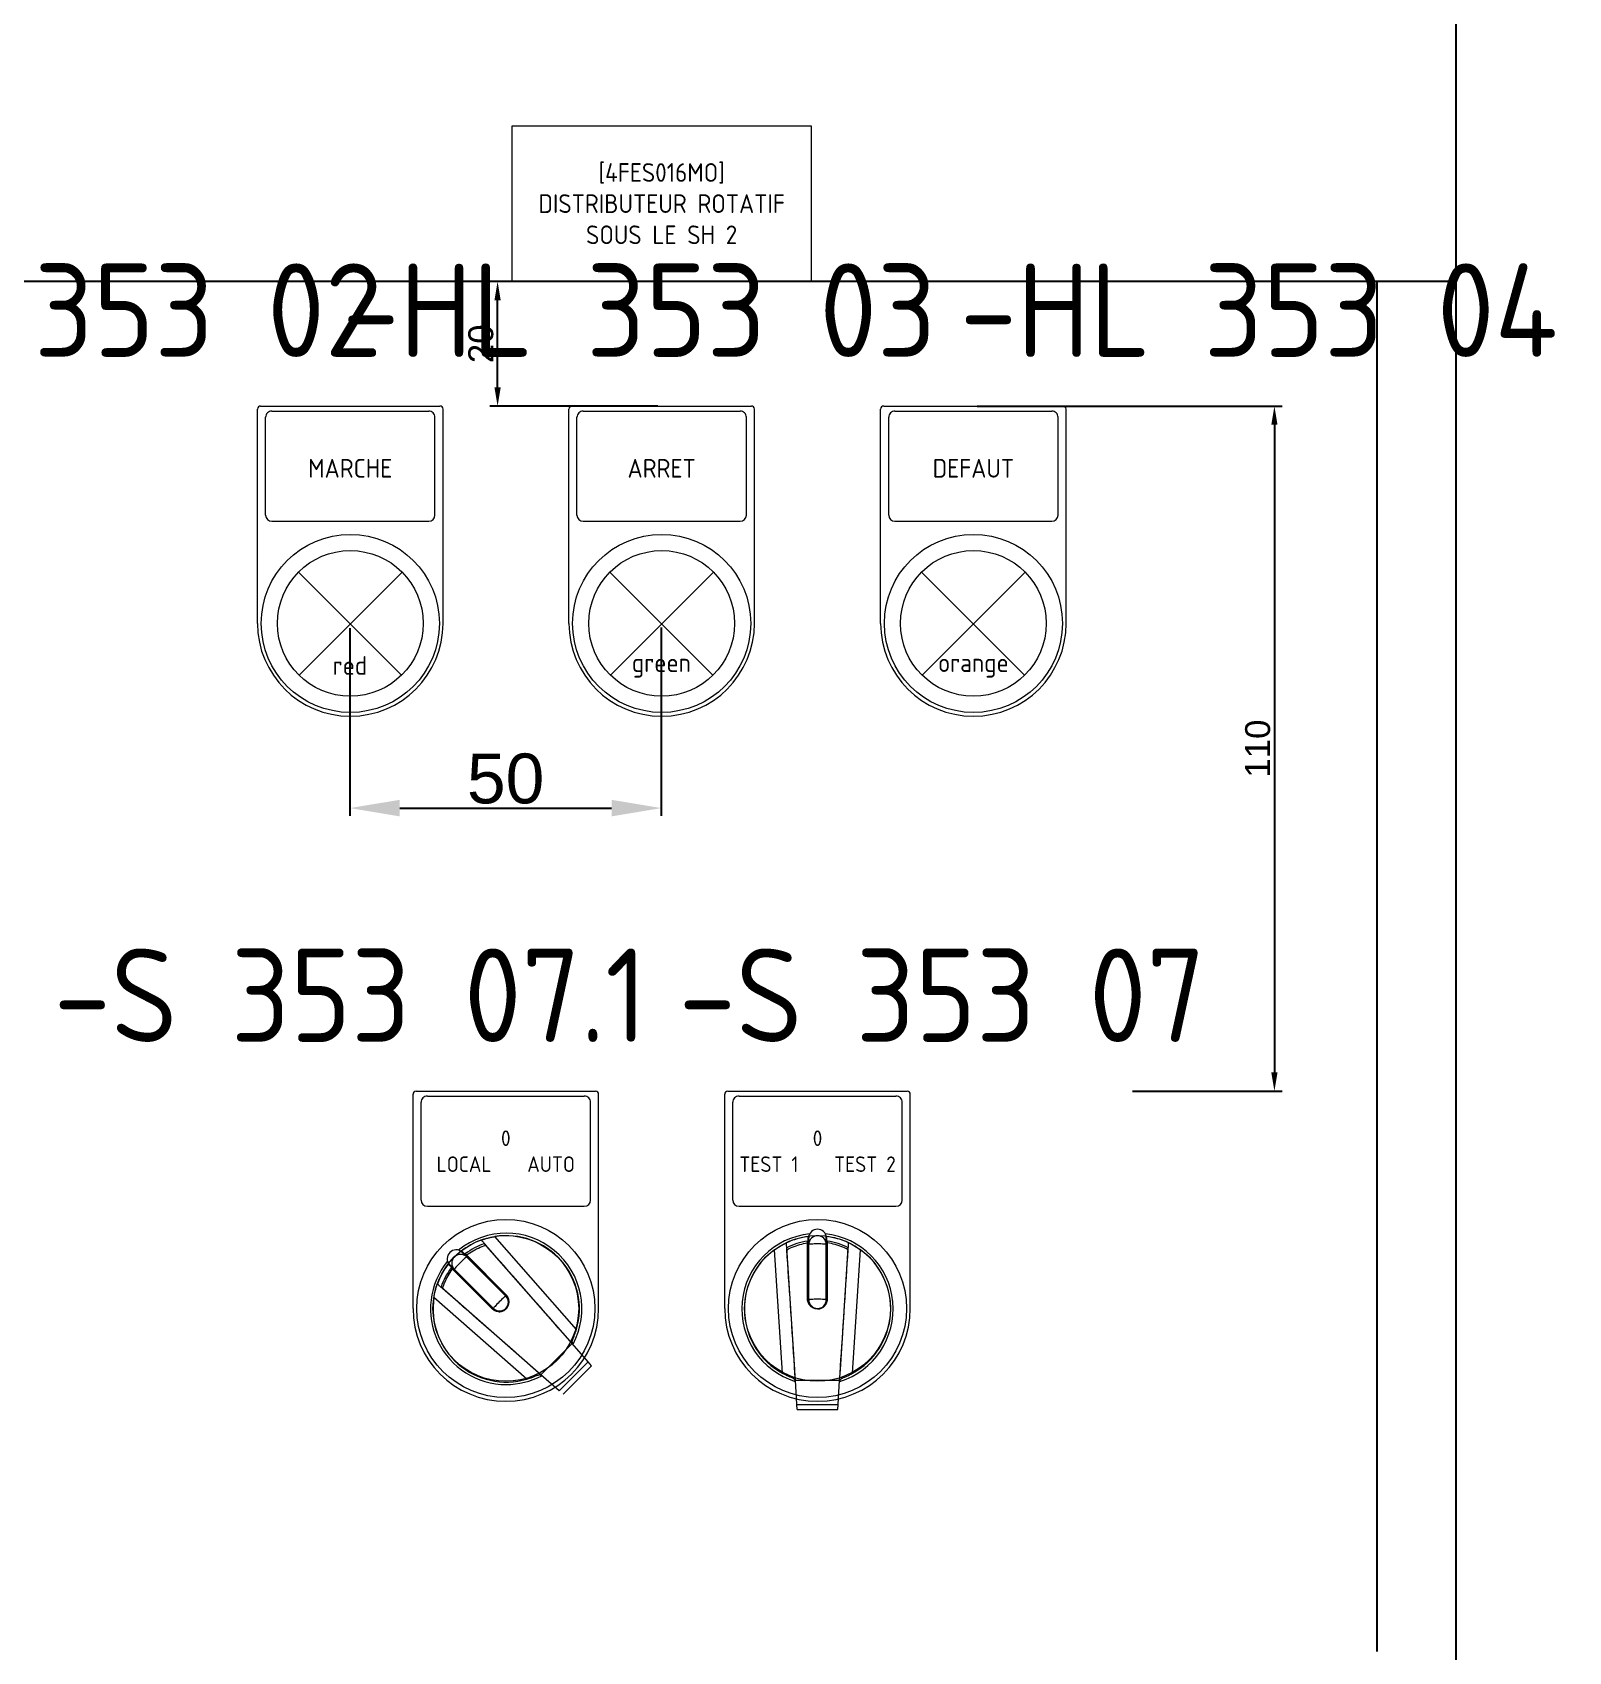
# Model space of a CAD drawing. Header units: millimetres. Extents: x 0 to 69574, y -5 to 41746.
# Drawn here: x 39704.6 to 39951.3, y 19699.4 to 19959.4 of the extents above; entities that cross this region are included whole.
import ezdxf
from ezdxf.enums import TextEntityAlignment as Align

# ---------------------------------------------------------------- set-up
doc = ezdxf.new("R2010")
doc.units = ezdxf.units.MM
doc.set_wipeout_variables(frame=1)
doc.layers.add('! NO PLOT !', color=7, linetype='Continuous', true_color=0xff75dd, plot=False)
doc.layers.add('000-PI-Oprema', color=30, linetype='Continuous', lineweight=5)
doc.layers.add('000-PI-ORMAR', color=2, linetype='Continuous')
doc.layers.add('000-PI_TEXT', color=7, linetype='Continuous')
doc.styles.add('PI0', font='isocpeur.ttf', dxfattribs={"width": 0.9})
doc.styles.get("Standard").update_dxf_attribs({"font": 'arial.ttf'})
doc.dimstyles.new('ISO-25', dxfattribs={"dimtxt": 4, "dimasz": 3, "dimexe": 1.25, "dimexo": 0.625, "dimtad": 1, "dimtxsty": 'Standard', "dimcen": 3, "dimadec": 0, "dimazin": 0, "dimtfac": 1, "dimtmove": 0, "dimatfit": 3, "dimfxl": 1, "dimarcsym": 0})
doc.dimstyles.new('ISO-25-lb', dxfattribs={"dimtxt": 8, "dimasz": 8, "dimexe": 1.25, "dimexo": 0.625, "dimtad": 1, "dimtxsty": 'Standard', "dimcen": 5, "dimadec": 0, "dimazin": 0, "dimtfac": 1, "dimtmove": 0, "dimatfit": 3, "dimfxl": 1, "dimarcsym": 0})

# ---------------------------------------------------------------- blocks, each defined once
blk = doc.blocks.new('podloska')
at = {"layer": '000-PI-Oprema'}
for p, q in [((43278.7, 39063.45), (43278.7, 39097.85)), ((43279.2, 39098.35), (43308, 39098.35)), ((43280, 39080.85), (43280, 39096.55)), ((43281, 39097.55), (43306.2, 39097.55)), ((43307.2, 39080.85), (43307.2, 39096.55)), ((43308.5, 39063.45), (43308.5, 39097.85)), ((43281, 39079.85), (43306.2, 39079.85))]:
    blk.add_line(p, q, dxfattribs=at)
blk.add_circle((43293.6, 39063.45), 14.3, dxfattribs=at)
at = {"layer": '000-PI-Oprema', "ltscale": 0.25}
blk.add_circle((43293.6, 39063.45), 11.7, dxfattribs=at)
at = {"layer": '000-PI-Oprema'}
for centre, radius, start, end in [((43279.2, 39097.85), 0.5, 90, 179.9998), ((43281, 39096.55), 1, 90, 180.0001), ((43306.2, 39096.55), 1, 359.9999, 90), ((43308, 39097.85), 0.5, 0.0002, 90), ((43281, 39080.85), 1, 180, 270), ((43306.2, 39080.85), 1, 270, 0), ((43293.6, 39063.45), 14.9, 180, 0)]:
    blk.add_arc(centre, radius, start, end, dxfattribs=at)
blk = doc.blocks.new('*D732')
at = {"layer": '! NO PLOT !', "color": 0, "linetype": 'Continuous', "lineweight": -2, "ltscale": 0.25, "transparency": 16777216}
for p, q in [((39755.63, 19863.73), (39755.63, 19833.6)), ((39805.63, 19863.83), (39805.63, 19833.6)), ((39763.63, 19834.85), (39797.63, 19834.85))]:
    blk.add_line(p, q, dxfattribs=at)
at = {"layer": '! NO PLOT !', "color": 0, "ltscale": 0.25, "transparency": 16777216}
for points in [[(39763.63, 19836.18), (39763.63, 19833.51), (39755.63, 19834.85)], [(39797.63, 19836.18), (39797.63, 19833.51), (39805.63, 19834.85)]]:
    blk.add_solid(points, dxfattribs=at)
at = {"layer": 'Defpoints', "color": 0, "ltscale": 0.25, "transparency": 16777216}
for p in [(39755.63, 19864.35), (39805.63, 19864.45), (39805.63, 19834.85)]:
    blk.add_point(p, dxfattribs=at)
at = {"layer": '! NO PLOT !', "color": 0, "ltscale": 0.25, "transparency": 16777216, "insert": (39780.63, 19839.55), "char_height": 8, "attachment_point": 5}
blk.add_mtext('50', dxfattribs=at)
blk = doc.blocks.new('*D731')
at = {"layer": '! NO PLOT !', "color": 0, "lineweight": -2, "ltscale": 0.25, "transparency": 16777216}
for p, q in [((39856.36, 19899.4), (39905.32, 19899.4)), ((39904.07, 19896.4), (39904.07, 19792.4)), ((39881.28, 19789.4), (39905.32, 19789.4))]:
    blk.add_line(p, q, dxfattribs=at)
at = {"layer": '! NO PLOT !', "color": 0, "ltscale": 0.25, "transparency": 16777216}
for points in [[(39903.57, 19896.4), (39904.57, 19896.4), (39904.07, 19899.4)], [(39903.57, 19792.4), (39904.57, 19792.4), (39904.07, 19789.4)]]:
    blk.add_solid(points, dxfattribs=at)
at = {"layer": 'Defpoints', "color": 0, "ltscale": 0.25, "transparency": 16777216}
for p in [(39855.73, 19899.4), (39880.66, 19789.4), (39904.07, 19789.4)]:
    blk.add_point(p, dxfattribs=at)
at = {"layer": '! NO PLOT !', "color": 0, "ltscale": 0.25, "transparency": 16777216, "insert": (39901.4, 19844.4), "char_height": 4, "attachment_point": 5, "rotation": 90}
blk.add_mtext('110', dxfattribs=at)
blk = doc.blocks.new('*D741')
at = {"layer": '! NO PLOT !', "color": 0, "lineweight": -2, "ltscale": 0.25, "transparency": 16777216}
for p, q in [((39805.06, 19919.4), (39778.09, 19919.4)), ((39779.34, 19902.4), (39779.34, 19916.4)), ((39805.06, 19899.4), (39778.09, 19899.4))]:
    blk.add_line(p, q, dxfattribs=at)
at = {"layer": '! NO PLOT !', "color": 0, "ltscale": 0.25, "transparency": 16777216}
for points in [[(39778.84, 19916.4), (39779.84, 19916.4), (39779.34, 19919.4)], [(39778.84, 19902.4), (39779.84, 19902.4), (39779.34, 19899.4)]]:
    blk.add_solid(points, dxfattribs=at)
at = {"layer": 'Defpoints', "color": 0, "ltscale": 0.25, "transparency": 16777216}
for p in [(39779.34, 19919.4), (39805.68, 19919.4), (39805.68, 19899.4)]:
    blk.add_point(p, dxfattribs=at)
at = {"layer": '! NO PLOT !', "color": 0, "ltscale": 0.25, "transparency": 16777216, "insert": (39776.67, 19909.4), "char_height": 4, "attachment_point": 5, "rotation": 90}
blk.add_mtext('20', dxfattribs=at)

msp = doc.modelspace()

# ---------------------------------------------------------------- wipeouts: each hides what was drawn before it
msp.add_wipeout([(39609.684, 20761.404), (40000.172, 20761.404), (39999.684, 18778.904), (39609.672, 18776.904)]).dxf.layer = '000-PI-ORMAR'

# ---------------------------------------------------------------- next in the draw order: linework, layer by layer
at = {"layer": '! NO PLOT !'}
msp.add_line((39933.184, 20684.154), (39933.184, 18854.154), dxfattribs=at)
at = {"layer": '! NO PLOT !', "ltscale": 0.25}
for p, q in [((39933.184, 19919.404), (39678.184, 19919.404)), ((39920.511, 19919.404), (39920.511, 19699.404))]:
    msp.add_line(p, q, dxfattribs=at)
at = {"layer": '000-PI-Oprema'}
for p, q in [((39747.361, 19872.727), (39763.907, 19856.181)), ((39764.007, 19872.727), (39747.461, 19856.181)), ((39797.361, 19872.727), (39813.907, 19856.181)), ((39814.007, 19872.727), (39797.461, 19856.181)), ((39847.411, 19872.727), (39863.957, 19856.181)), ((39864.057, 19872.727), (39847.511, 19856.181)), ((39815.809, 19754.504), (39815.809, 19788.904)), ((39816.309, 19789.404), (39845.109, 19789.404)), ((39818.109, 19788.604), (39843.309, 19788.604)), ((39845.609, 19754.504), (39845.609, 19788.904)), ((39817.109, 19771.904), (39817.109, 19787.604)), ((39844.309, 19771.904), (39844.309, 19787.604)), ((39818.109, 19770.904), (39843.309, 19770.904)), ((39776.735, 19765.491), (39776.738, 19765.492)), ((39776.739, 19765.487), (39776.735, 19765.491)), ((39776.738, 19765.492), (39776.746, 19765.495)), ((39776.751, 19765.473), (39776.739, 19765.487)), ((39776.746, 19765.495), (39776.76, 19765.5)), ((39776.771, 19765.45), (39776.751, 19765.473)), ((39776.76, 19765.5), (39776.781, 19765.507)), ((39776.8, 19765.416), (39776.771, 19765.45)), ((39776.781, 19765.507), (39776.807, 19765.517)), ((39776.838, 19765.373), (39776.8, 19765.416)), ((39776.807, 19765.517), (39776.839, 19765.528)), ((39776.885, 19765.319), (39776.838, 19765.373)), ((39776.839, 19765.528), (39776.877, 19765.541)), ((39776.877, 19765.541), (39776.92, 19765.556)), ((39776.942, 19765.255), (39776.885, 19765.319)), ((39776.92, 19765.556), (39776.969, 19765.573)), ((39777.008, 19765.18), (39776.942, 19765.255)), ((39776.969, 19765.573), (39777.023, 19765.591)), ((39777.023, 19765.591), (39777.081, 19765.61)), ((39777.081, 19765.61), (39777.144, 19765.63)), ((39777.144, 19765.63), (39777.211, 19765.651)), ((39777.211, 19765.651), (39777.28, 19765.673)), ((39777.28, 19765.673), (39777.353, 19765.695)), ((39777.353, 19765.695), (39777.43, 19765.718)), ((39777.43, 19765.718), (39777.511, 19765.741)), ((39777.511, 19765.741), (39777.596, 19765.765)), ((39777.596, 19765.765), (39777.685, 19765.789)), ((39777.685, 19765.789), (39777.778, 19765.814)), ((39777.778, 19765.814), (39777.873, 19765.838)), ((39777.873, 19765.838), (39777.971, 19765.862)), ((39777.971, 19765.862), (39778.072, 19765.886)), ((39778.072, 19765.886), (39778.174, 19765.909)), ((39778.174, 19765.909), (39778.278, 19765.932)), ((39778.278, 19765.932), (39778.383, 19765.953)), ((39778.383, 19765.953), (39778.488, 19765.974)), ((39778.488, 19765.974), (39778.594, 19765.994)), ((39778.594, 19765.994), (39778.699, 19766.013)), ((39778.699, 19766.013), (39778.804, 19766.031)), ((39778.804, 19766.031), (39778.907, 19766.048)), ((39791.999, 19751.129), (39778.907, 19766.048)), ((39829.109, 19756.024), (39829.109, 19765.316)), ((39829.209, 19755.467), (39829.209, 19766.058)), ((39829.309, 19755.249), (39829.309, 19765.867)), ((39832.109, 19755.249), (39832.109, 19765.867)), ((39832.209, 19755.467), (39832.209, 19766.058)), ((39832.309, 19756.024), (39832.309, 19765.316)), ((39773.549, 19763.736), (39773.545, 19763.74)), ((39773.561, 19763.724), (39773.549, 19763.736)), ((39773.582, 19763.704), (39773.561, 19763.724)), ((39773.611, 19763.674), (39773.582, 19763.704)), ((39780.657, 19756.487), (39773.609, 19763.535)), ((39773.649, 19763.636), (39773.611, 19763.674)), ((39773.894, 19763.391), (39773.649, 19763.636)), ((39773.979, 19763.306), (39773.894, 19763.391)), ((39774.073, 19763.212), (39773.979, 19763.306)), ((39781.034, 19756.252), (39774.073, 19763.212)), ((39774.193, 19763.234), (39774.14, 19763.287)), ((39774.22, 19763.206), (39774.193, 19763.234)), ((39774.249, 19763.178), (39774.22, 19763.206)), ((39774.337, 19763.09), (39774.249, 19763.178)), ((39774.337, 19763.09), (39774.596, 19763.274)), ((39780.711, 19756.716), (39774.337, 19763.09)), ((39774.596, 19763.274), (39774.861, 19763.451)), ((39774.861, 19763.451), (39775.132, 19763.619)), ((39775.132, 19763.619), (39775.407, 19763.78)), ((39775.407, 19763.78), (39775.688, 19763.932)), ((39775.688, 19763.932), (39775.973, 19764.076)), ((39775.973, 19764.076), (39776.262, 19764.211)), ((39776.262, 19764.211), (39776.556, 19764.337)), ((39776.556, 19764.337), (39776.854, 19764.455)), ((39776.854, 19764.455), (39777.155, 19764.563)), ((39777.083, 19765.094), (39777.008, 19765.18)), ((39777.168, 19764.997), (39777.083, 19765.094)), ((39777.155, 19764.563), (39777.46, 19764.663)), ((39777.262, 19764.89), (39777.168, 19764.997)), ((39777.276, 19764.872), (39777.248, 19764.904)), ((39791.001, 19749.234), (39777.262, 19764.89)), ((39777.305, 19764.839), (39777.276, 19764.872)), ((39777.335, 19764.806), (39777.305, 19764.839)), ((39777.365, 19764.771), (39777.335, 19764.806)), ((39777.396, 19764.736), (39777.365, 19764.771)), ((39777.428, 19764.7), (39777.396, 19764.736)), ((39777.46, 19764.663), (39777.428, 19764.7)), ((39778.19, 19763.831), (39777.46, 19764.663)), ((39778.92, 19762.999), (39778.19, 19763.831)), ((39779.65, 19762.167), (39778.92, 19762.999)), ((39823.785, 19763.897), (39823.87, 19763.959)), ((39825.077, 19744.091), (39823.785, 19763.897)), ((39823.87, 19763.959), (39823.957, 19764.02)), ((39823.957, 19764.02), (39824.044, 19764.081)), ((39824.044, 19764.081), (39824.133, 19764.142)), ((39824.133, 19764.142), (39824.223, 19764.201)), ((39824.223, 19764.201), (39824.312, 19764.26)), ((39824.312, 19764.26), (39824.402, 19764.318)), ((39824.402, 19764.318), (39824.491, 19764.374)), ((39824.491, 19764.374), (39824.578, 19764.428)), ((39824.578, 19764.428), (39824.665, 19764.48)), ((39824.665, 19764.48), (39824.749, 19764.53)), ((39824.749, 19764.53), (39824.832, 19764.578)), ((39824.832, 19764.578), (39824.912, 19764.624)), ((39824.912, 19764.624), (39824.989, 19764.668)), ((39824.989, 19764.668), (39825.063, 19764.709)), ((39825.063, 19764.709), (39825.134, 19764.747)), ((39825.134, 19764.747), (39825.201, 19764.783)), ((39825.201, 19764.783), (39825.265, 19764.817)), ((39825.265, 19764.817), (39825.327, 19764.849)), ((39825.327, 19764.849), (39825.386, 19764.879)), ((39825.386, 19764.879), (39825.441, 19764.907)), ((39825.441, 19764.907), (39825.492, 19764.932)), ((39825.492, 19764.932), (39825.538, 19764.955)), ((39825.538, 19764.955), (39825.579, 19764.975)), ((39825.579, 19764.975), (39825.615, 19764.992)), ((39825.615, 19764.992), (39825.646, 19765.007)), ((39825.646, 19765.007), (39825.671, 19765.019)), ((39825.671, 19765.019), (39825.691, 19765.028)), ((39825.691, 19765.028), (39825.704, 19765.035)), ((39825.704, 19765.035), (39825.712, 19765.038)), ((39825.712, 19765.038), (39825.715, 19765.04)), ((39825.715, 19765.034), (39825.715, 19765.04)), ((39825.717, 19765.016), (39825.715, 19765.034)), ((39825.719, 19764.985), (39825.717, 19765.016)), ((39825.721, 19764.941), (39825.719, 19764.985)), ((39825.725, 19764.883), (39825.721, 19764.941)), ((39825.73, 19764.812), (39825.725, 19764.883)), ((39825.735, 19764.726), (39825.73, 19764.812)), ((39825.742, 19764.627), (39825.735, 19764.726)), ((39825.749, 19764.513), (39825.742, 19764.627)), ((39825.758, 19764.385), (39825.749, 19764.513)), ((39825.767, 19764.242), (39825.758, 19764.385)), ((39825.77, 19764.219), (39825.767, 19764.262)), ((39827.041, 19744.707), (39825.767, 19764.242)), ((39825.773, 19764.176), (39825.77, 19764.219)), ((39825.776, 19764.131), (39825.773, 19764.176)), ((39825.779, 19764.085), (39825.776, 19764.131)), ((39825.782, 19764.039), (39825.779, 19764.085)), ((39825.785, 19763.99), (39825.782, 19764.039)), ((39825.788, 19763.941), (39825.785, 19763.99)), ((39825.788, 19763.941), (39826.074, 19764.086)), ((39825.86, 19762.837), (39825.788, 19763.941)), ((39825.932, 19761.732), (39825.86, 19762.837)), ((39826.074, 19764.086), (39826.363, 19764.223)), ((39826.363, 19764.223), (39826.657, 19764.35)), ((39826.657, 19764.35), (39826.954, 19764.469)), ((39826.954, 19764.469), (39827.255, 19764.578)), ((39827.255, 19764.578), (39827.558, 19764.678)), ((39827.558, 19764.678), (39827.864, 19764.768)), ((39827.864, 19764.768), (39828.172, 19764.85)), ((39828.172, 19764.85), (39828.483, 19764.922)), ((39828.483, 19764.922), (39828.795, 19764.984)), ((39828.795, 19764.984), (39829.109, 19765.038)), ((39832.623, 19764.984), (39832.309, 19765.038)), ((39832.935, 19764.922), (39832.623, 19764.984)), ((39833.245, 19764.85), (39832.935, 19764.922)), ((39833.554, 19764.768), (39833.245, 19764.85)), ((39833.86, 19764.678), (39833.554, 19764.768)), ((39834.163, 19764.578), (39833.86, 19764.678)), ((39834.463, 19764.469), (39834.163, 19764.578)), ((39834.376, 19744.707), (39835.65, 19764.242)), ((39834.76, 19764.35), (39834.463, 19764.469)), ((39835.054, 19764.223), (39834.76, 19764.35)), ((39835.344, 19764.086), (39835.054, 19764.223)), ((39835.629, 19763.941), (39835.344, 19764.086)), ((39835.485, 19761.732), (39835.557, 19762.837)), ((39835.557, 19762.837), (39835.629, 19763.941)), ((39835.629, 19763.941), (39835.633, 19763.99)), ((39835.633, 19763.99), (39835.636, 19764.039)), ((39835.636, 19764.039), (39835.639, 19764.085)), ((39835.639, 19764.085), (39835.642, 19764.131)), ((39835.642, 19764.131), (39835.645, 19764.176)), ((39835.645, 19764.176), (39835.648, 19764.219)), ((39835.648, 19764.219), (39835.65, 19764.262)), ((39835.65, 19764.242), (39835.66, 19764.385)), ((39835.66, 19764.385), (39835.668, 19764.513)), ((39835.668, 19764.513), (39835.675, 19764.627)), ((39835.675, 19764.627), (39835.682, 19764.726)), ((39835.682, 19764.726), (39835.687, 19764.812)), ((39835.687, 19764.812), (39835.692, 19764.883)), ((39835.692, 19764.883), (39835.696, 19764.941)), ((39835.696, 19764.941), (39835.699, 19764.985)), ((39835.699, 19764.985), (39835.701, 19765.016)), ((39835.701, 19765.016), (39835.702, 19765.034)), ((39835.705, 19765.038), (39835.702, 19765.04)), ((39835.702, 19765.034), (39835.702, 19765.04)), ((39835.713, 19765.035), (39835.705, 19765.038)), ((39835.727, 19765.028), (39835.713, 19765.035)), ((39835.746, 19765.019), (39835.727, 19765.028)), ((39835.771, 19765.007), (39835.746, 19765.019)), ((39835.802, 19764.992), (39835.771, 19765.007)), ((39835.838, 19764.975), (39835.802, 19764.992)), ((39835.879, 19764.955), (39835.838, 19764.975)), ((39835.926, 19764.932), (39835.879, 19764.955)), ((39835.976, 19764.907), (39835.926, 19764.932)), ((39836.032, 19764.879), (39835.976, 19764.907)), ((39836.09, 19764.849), (39836.032, 19764.879)), ((39836.152, 19764.817), (39836.09, 19764.849)), ((39836.217, 19764.783), (39836.152, 19764.817)), ((39836.284, 19764.747), (39836.217, 19764.783)), ((39836.354, 19764.709), (39836.284, 19764.747)), ((39836.34, 19744.091), (39837.632, 19763.897)), ((39836.428, 19764.668), (39836.354, 19764.709)), ((39836.505, 19764.624), (39836.428, 19764.668)), ((39836.585, 19764.578), (39836.505, 19764.624)), ((39836.668, 19764.53), (39836.585, 19764.578)), ((39836.753, 19764.48), (39836.668, 19764.53)), ((39836.839, 19764.428), (39836.753, 19764.48)), ((39836.927, 19764.374), (39836.839, 19764.428)), ((39837.016, 19764.318), (39836.927, 19764.374)), ((39837.105, 19764.26), (39837.016, 19764.318)), ((39837.195, 19764.201), (39837.105, 19764.26)), ((39837.284, 19764.142), (39837.195, 19764.201)), ((39837.373, 19764.081), (39837.284, 19764.142)), ((39837.461, 19764.02), (39837.373, 19764.081)), ((39837.547, 19763.959), (39837.461, 19764.02)), ((39837.632, 19763.897), (39837.547, 19763.959)), ((39771.384, 19759.756), (39771.544, 19760.032)), ((39771.428, 19761.615), (39771.424, 19761.619)), ((39771.44, 19761.603), (39771.428, 19761.615)), ((39771.46, 19761.582), (39771.44, 19761.603)), ((39771.49, 19761.553), (39771.46, 19761.582)), ((39771.528, 19761.515), (39771.49, 19761.553)), ((39771.575, 19761.468), (39771.528, 19761.515)), ((39771.544, 19760.032), (39771.713, 19760.303)), ((39771.631, 19761.411), (39771.575, 19761.468)), ((39779.137, 19754.047), (39771.629, 19761.555)), ((39771.697, 19761.345), (39771.631, 19761.411)), ((39771.773, 19761.27), (39771.697, 19761.345)), ((39771.713, 19760.303), (39771.89, 19760.568)), ((39771.858, 19761.185), (39771.773, 19761.27)), ((39771.952, 19761.091), (39771.858, 19761.185)), ((39771.958, 19760.944), (39771.877, 19761.024)), ((39771.89, 19760.568), (39772.074, 19760.827)), ((39778.912, 19754.13), (39771.952, 19761.091)), ((39771.986, 19760.915), (39771.958, 19760.944)), ((39772.074, 19760.827), (39771.986, 19760.915)), ((39778.448, 19754.453), (39772.074, 19760.827)), ((39780.38, 19761.336), (39779.65, 19762.167)), ((39781.109, 19760.504), (39780.38, 19761.336)), ((39781.839, 19759.673), (39781.109, 19760.504)), ((39826.004, 19760.628), (39825.932, 19761.732)), ((39826.076, 19759.524), (39826.004, 19760.628)), ((39835.341, 19759.524), (39835.413, 19760.628)), ((39835.413, 19760.628), (39835.485, 19761.732)), ((39769.35, 19757.386), (39769.375, 19757.478)), ((39769.375, 19757.478), (39769.399, 19757.567)), ((39769.399, 19757.567), (39769.423, 19757.653)), ((39769.423, 19757.653), (39769.446, 19757.734)), ((39769.446, 19757.734), (39769.469, 19757.811)), ((39769.469, 19757.811), (39769.491, 19757.883)), ((39769.491, 19757.883), (39769.512, 19757.953)), ((39769.512, 19757.953), (39769.534, 19758.02)), ((39769.534, 19758.02), (39769.554, 19758.082)), ((39769.554, 19758.082), (39769.573, 19758.141)), ((39769.573, 19758.141), (39769.591, 19758.195)), ((39769.591, 19758.195), (39769.608, 19758.244)), ((39769.608, 19758.244), (39769.623, 19758.287)), ((39769.623, 19758.287), (39769.636, 19758.325)), ((39769.636, 19758.325), (39769.647, 19758.357)), ((39769.647, 19758.357), (39769.656, 19758.383)), ((39769.656, 19758.383), (39769.664, 19758.403)), ((39769.664, 19758.403), (39769.669, 19758.418)), ((39769.669, 19758.418), (39769.672, 19758.426)), ((39769.672, 19758.426), (39769.673, 19758.429)), ((39769.677, 19758.425), (39769.673, 19758.429)), ((39769.691, 19758.413), (39769.677, 19758.425)), ((39769.714, 19758.393), (39769.691, 19758.413)), ((39769.747, 19758.364), (39769.714, 19758.393)), ((39769.791, 19758.326), (39769.747, 19758.364)), ((39769.844, 19758.278), (39769.791, 19758.326)), ((39769.909, 19758.222), (39769.844, 19758.278)), ((39769.984, 19758.156), (39769.909, 19758.222)), ((39770.07, 19758.081), (39769.984, 19758.156)), ((39770.166, 19757.996), (39770.07, 19758.081)), ((39770.274, 19757.902), (39770.166, 19757.996)), ((39770.292, 19757.888), (39770.26, 19757.916)), ((39785.93, 19744.163), (39770.274, 19757.902)), ((39770.324, 19757.859), (39770.292, 19757.888)), ((39770.358, 19757.829), (39770.324, 19757.859)), ((39770.393, 19757.799), (39770.358, 19757.829)), ((39770.428, 19757.768), (39770.393, 19757.799)), ((39770.464, 19757.736), (39770.428, 19757.768)), ((39770.501, 19757.704), (39770.464, 19757.736)), ((39770.501, 19757.704), (39770.601, 19758.009)), ((39771.333, 19756.974), (39770.501, 19757.704)), ((39770.601, 19758.009), (39770.709, 19758.31)), ((39770.709, 19758.31), (39770.827, 19758.607)), ((39770.827, 19758.607), (39770.953, 19758.901)), ((39770.953, 19758.901), (39771.088, 19759.191)), ((39771.088, 19759.191), (39771.232, 19759.476)), ((39771.232, 19759.476), (39771.384, 19759.756)), ((39782.568, 19758.842), (39781.839, 19759.673)), ((39783.298, 19758.01), (39782.568, 19758.842)), ((39784.756, 19756.348), (39783.298, 19758.01)), ((39826.148, 19758.42), (39826.076, 19759.524)), ((39826.22, 19757.317), (39826.148, 19758.42)), ((39835.197, 19757.317), (39835.269, 19758.42)), ((39835.269, 19758.42), (39835.341, 19759.524)), ((39769.116, 19756.257), (39769.133, 19756.36)), ((39784.034, 19743.165), (39769.116, 19756.257)), ((39769.133, 19756.36), (39769.151, 19756.464)), ((39769.151, 19756.464), (39769.169, 19756.57)), ((39769.169, 19756.57), (39769.189, 19756.675)), ((39769.189, 19756.675), (39769.21, 19756.781)), ((39769.21, 19756.781), (39769.232, 19756.886)), ((39769.232, 19756.886), (39769.255, 19756.99)), ((39769.255, 19756.99), (39769.278, 19757.092)), ((39769.278, 19757.092), (39769.302, 19757.192)), ((39769.302, 19757.192), (39769.326, 19757.291)), ((39769.326, 19757.291), (39769.35, 19757.386)), ((39772.165, 19756.244), (39771.333, 19756.974)), ((39772.997, 19755.514), (39772.165, 19756.244)), ((39773.828, 19754.784), (39772.997, 19755.514)), ((39781.117, 19756.027), (39780.657, 19756.487)), ((39780.76, 19756.664), (39780.711, 19756.716)), ((39780.807, 19756.61), (39780.76, 19756.664)), ((39780.852, 19756.554), (39780.807, 19756.61)), ((39780.894, 19756.496), (39780.852, 19756.554)), ((39780.934, 19756.436), (39780.894, 19756.496)), ((39780.971, 19756.374), (39780.934, 19756.436)), ((39781.005, 19756.311), (39780.971, 19756.374)), ((39780.971, 19754.795), (39781.005, 19754.858)), ((39781.036, 19756.246), (39781.005, 19756.311)), ((39781.005, 19754.858), (39781.036, 19754.923)), ((39781.064, 19756.18), (39781.036, 19756.246)), ((39781.036, 19754.923), (39781.064, 19754.989)), ((39781.089, 19756.113), (39781.064, 19756.18)), ((39781.064, 19754.989), (39781.089, 19755.056)), ((39781.112, 19756.045), (39781.089, 19756.113)), ((39781.089, 19755.056), (39781.112, 19755.125)), ((39781.131, 19755.976), (39781.112, 19756.045)), ((39781.112, 19755.125), (39781.131, 19755.194)), ((39781.147, 19755.906), (39781.131, 19755.976)), ((39781.131, 19755.194), (39781.147, 19755.264)), ((39781.159, 19755.835), (39781.147, 19755.906)), ((39781.147, 19755.264), (39781.16, 19755.334)), ((39781.169, 19755.764), (39781.159, 19755.835)), ((39781.16, 19755.334), (39781.169, 19755.406)), ((39781.176, 19755.692), (39781.169, 19755.764)), ((39781.169, 19755.406), (39781.176, 19755.477)), ((39781.179, 19755.621), (39781.176, 19755.692)), ((39781.176, 19755.477), (39781.179, 19755.549)), ((39781.179, 19755.549), (39781.179, 19755.621)), ((39785.485, 19755.518), (39784.756, 19756.348)), ((39786.214, 19754.687), (39785.485, 19755.518)), ((39826.292, 19756.213), (39826.22, 19757.317)), ((39826.364, 19755.109), (39826.292, 19756.213)), ((39826.436, 19754.006), (39826.364, 19755.109)), ((39829.11, 19755.952), (39829.109, 19756.024)), ((39829.115, 19755.88), (39829.11, 19755.952)), ((39829.123, 19755.809), (39829.115, 19755.88)), ((39829.134, 19755.738), (39829.123, 19755.809)), ((39829.149, 19755.668), (39829.134, 19755.738)), ((39829.166, 19755.598), (39829.149, 19755.668)), ((39829.187, 19755.529), (39829.166, 19755.598)), ((39829.211, 19755.461), (39829.187, 19755.529)), ((39829.237, 19755.395), (39829.211, 19755.461)), ((39829.267, 19755.329), (39829.237, 19755.395)), ((39829.3, 19755.266), (39829.267, 19755.329)), ((39829.335, 19755.203), (39829.3, 19755.266)), ((39829.373, 19755.142), (39829.335, 19755.203)), ((39829.414, 19755.083), (39829.373, 19755.142)), ((39829.458, 19755.026), (39829.414, 19755.083)), ((39829.504, 19754.971), (39829.458, 19755.026)), ((39829.552, 19754.918), (39829.504, 19754.971)), ((39829.603, 19754.867), (39829.552, 19754.918)), ((39829.656, 19754.819), (39829.603, 19754.867)), ((39829.711, 19754.773), (39829.656, 19754.819)), ((39831.706, 19754.773), (39831.761, 19754.819)), ((39831.761, 19754.819), (39831.814, 19754.867)), ((39831.814, 19754.867), (39831.865, 19754.918)), ((39831.865, 19754.918), (39831.914, 19754.971)), ((39831.914, 19754.971), (39831.96, 19755.026)), ((39831.96, 19755.026), (39832.003, 19755.083)), ((39832.003, 19755.083), (39832.044, 19755.142)), ((39832.044, 19755.142), (39832.082, 19755.203)), ((39832.082, 19755.203), (39832.118, 19755.266)), ((39832.118, 19755.266), (39832.15, 19755.329)), ((39832.15, 19755.329), (39832.18, 19755.395)), ((39832.18, 19755.395), (39832.207, 19755.461)), ((39832.207, 19755.461), (39832.23, 19755.529)), ((39832.23, 19755.529), (39832.251, 19755.598)), ((39832.251, 19755.598), (39832.269, 19755.668)), ((39832.269, 19755.668), (39832.283, 19755.738)), ((39832.283, 19755.738), (39832.294, 19755.809)), ((39832.294, 19755.809), (39832.302, 19755.88)), ((39832.302, 19755.88), (39832.307, 19755.952)), ((39832.307, 19755.952), (39832.309, 19756.024)), ((39834.981, 19754.006), (39835.053, 19755.109)), ((39835.053, 19755.109), (39835.125, 19756.213)), ((39835.125, 19756.213), (39835.197, 19757.317)), ((39774.66, 19754.054), (39773.828, 19754.784)), ((39775.491, 19753.325), (39774.66, 19754.054)), ((39776.322, 19752.595), (39775.491, 19753.325)), ((39777.153, 19751.866), (39776.322, 19752.595)), ((39778.5, 19754.404), (39778.448, 19754.453)), ((39778.554, 19754.356), (39778.5, 19754.404)), ((39778.61, 19754.312), (39778.554, 19754.356)), ((39778.668, 19754.269), (39778.61, 19754.312)), ((39778.728, 19754.23), (39778.668, 19754.269)), ((39778.79, 19754.193), (39778.728, 19754.23)), ((39778.853, 19754.159), (39778.79, 19754.193)), ((39778.917, 19754.128), (39778.853, 19754.159)), ((39778.984, 19754.1), (39778.917, 19754.128)), ((39779.051, 19754.074), (39778.984, 19754.1)), ((39779.119, 19754.052), (39779.051, 19754.074)), ((39779.188, 19754.033), (39779.119, 19754.052)), ((39779.258, 19754.017), (39779.188, 19754.033)), ((39779.329, 19754.004), (39779.258, 19754.017)), ((39779.4, 19753.995), (39779.329, 19754.004)), ((39779.472, 19753.988), (39779.4, 19753.995)), ((39779.543, 19753.985), (39779.472, 19753.988)), ((39779.615, 19753.985), (39779.543, 19753.985)), ((39779.615, 19753.985), (39779.687, 19753.988)), ((39779.687, 19753.988), (39779.758, 19753.995)), ((39779.758, 19753.995), (39779.829, 19754.004)), ((39779.829, 19754.004), (39779.9, 19754.017)), ((39779.9, 19754.017), (39779.97, 19754.033)), ((39779.97, 19754.033), (39780.039, 19754.052)), ((39780.039, 19754.052), (39780.108, 19754.074)), ((39780.108, 19754.074), (39780.175, 19754.1)), ((39780.175, 19754.1), (39780.241, 19754.128)), ((39780.241, 19754.128), (39780.306, 19754.159)), ((39780.306, 19754.159), (39780.369, 19754.193)), ((39780.369, 19754.193), (39780.43, 19754.23)), ((39780.43, 19754.23), (39780.49, 19754.269)), ((39780.49, 19754.269), (39780.548, 19754.312)), ((39780.548, 19754.312), (39780.605, 19754.356)), ((39780.605, 19754.356), (39780.659, 19754.404)), ((39780.659, 19754.404), (39780.711, 19754.453)), ((39780.711, 19754.453), (39780.76, 19754.505)), ((39780.76, 19754.505), (39780.807, 19754.559)), ((39780.807, 19754.559), (39780.852, 19754.615)), ((39780.852, 19754.615), (39780.894, 19754.673)), ((39780.894, 19754.673), (39780.934, 19754.733)), ((39780.934, 19754.733), (39780.971, 19754.795)), ((39786.943, 19753.856), (39786.214, 19754.687)), ((39787.672, 19753.026), (39786.943, 19753.856)), ((39789.129, 19751.365), (39787.672, 19753.026)), ((39826.508, 19752.903), (39826.436, 19754.006)), ((39826.58, 19751.8), (39826.508, 19752.903)), ((39829.768, 19754.729), (39829.711, 19754.773)), ((39829.827, 19754.688), (39829.768, 19754.729)), ((39829.888, 19754.65), (39829.827, 19754.688)), ((39829.95, 19754.615), (39829.888, 19754.65)), ((39830.014, 19754.582), (39829.95, 19754.615)), ((39830.08, 19754.552), (39830.014, 19754.582)), ((39830.146, 19754.526), (39830.08, 19754.552)), ((39830.214, 19754.502), (39830.146, 19754.526)), ((39830.283, 19754.481), (39830.214, 19754.502)), ((39830.353, 19754.464), (39830.283, 19754.481)), ((39830.423, 19754.449), (39830.353, 19754.464)), ((39830.494, 19754.438), (39830.423, 19754.449)), ((39830.565, 19754.43), (39830.494, 19754.438)), ((39830.637, 19754.425), (39830.565, 19754.43)), ((39830.709, 19754.424), (39830.637, 19754.425)), ((39830.709, 19754.424), (39830.78, 19754.425)), ((39830.78, 19754.425), (39830.852, 19754.43)), ((39830.852, 19754.43), (39830.923, 19754.438)), ((39830.923, 19754.438), (39830.994, 19754.449)), ((39830.994, 19754.449), (39831.065, 19754.464)), ((39831.065, 19754.464), (39831.134, 19754.481)), ((39831.134, 19754.481), (39831.203, 19754.502)), ((39831.203, 19754.502), (39831.271, 19754.526)), ((39831.271, 19754.526), (39831.338, 19754.552)), ((39831.338, 19754.552), (39831.403, 19754.582)), ((39831.403, 19754.582), (39831.467, 19754.615)), ((39831.467, 19754.615), (39831.529, 19754.65)), ((39831.529, 19754.65), (39831.59, 19754.688)), ((39831.59, 19754.688), (39831.649, 19754.729)), ((39831.649, 19754.729), (39831.706, 19754.773)), ((39834.838, 19751.8), (39834.909, 19752.903)), ((39834.909, 19752.903), (39834.981, 19754.006)), ((39778.815, 19750.408), (39777.153, 19751.866)), ((39779.646, 19749.678), (39778.815, 19750.408)), ((39780.477, 19748.949), (39779.646, 19749.678)), ((39789.858, 19750.535), (39789.129, 19751.365)), ((39791.314, 19748.875), (39789.858, 19750.535)), ((39790.174, 19750.175), (39790.175, 19750.176)), ((39791.422, 19749.565), (39791.45, 19749.638)), ((39791.45, 19749.638), (39791.482, 19749.713)), ((39791.482, 19749.713), (39791.556, 19749.883)), ((39791.556, 19749.883), (39791.632, 19750.07)), ((39791.632, 19750.07), (39791.71, 19750.27)), ((39791.71, 19750.27), (39791.788, 19750.48)), ((39791.788, 19750.48), (39791.863, 19750.696)), ((39791.863, 19750.696), (39791.934, 19750.914)), ((39791.934, 19750.914), (39791.999, 19751.129)), ((39826.652, 19750.697), (39826.58, 19751.8)), ((39826.724, 19749.594), (39826.652, 19750.697)), ((39834.694, 19749.594), (39834.766, 19750.697)), ((39834.766, 19750.697), (39834.838, 19751.8)), ((39781.308, 19748.221), (39780.477, 19748.949)), ((39782.138, 19747.492), (39781.308, 19748.221)), ((39784.629, 19745.306), (39782.138, 19747.492)), ((39786.289, 19743.849), (39791.314, 19748.875)), ((39786.293, 19743.844), (39791.32, 19748.871)), ((39791, 19749.233), (39791.001, 19749.234)), ((39791.32, 19748.871), (39791.001, 19749.234)), ((39793.893, 19745.939), (39791.32, 19748.871)), ((39791.334, 19749.166), (39791.337, 19749.229)), ((39791.336, 19749.103), (39791.334, 19749.166)), ((39791.344, 19749.042), (39791.336, 19749.103)), ((39791.337, 19749.229), (39791.345, 19749.294)), ((39791.357, 19748.981), (39791.344, 19749.042)), ((39791.345, 19749.294), (39791.358, 19749.359)), ((39791.375, 19748.922), (39791.357, 19748.981)), ((39791.358, 19749.359), (39791.375, 19749.426)), ((39791.375, 19749.426), (39791.396, 19749.495)), ((39791.398, 19748.863), (39791.375, 19748.922)), ((39791.396, 19749.495), (39791.422, 19749.565)), ((39791.427, 19748.803), (39791.398, 19748.863)), ((39791.461, 19748.744), (39791.427, 19748.803)), ((39791.499, 19748.684), (39791.461, 19748.744)), ((39791.543, 19748.624), (39791.499, 19748.684)), ((39791.591, 19748.564), (39791.543, 19748.624)), ((39791.643, 19748.503), (39791.591, 19748.564)), ((39826.796, 19748.492), (39826.724, 19749.594)), ((39826.867, 19747.389), (39826.796, 19748.492)), ((39826.939, 19746.287), (39826.867, 19747.389)), ((39834.478, 19746.287), (39834.55, 19747.389)), ((39834.55, 19747.389), (39834.622, 19748.492)), ((39834.622, 19748.492), (39834.694, 19749.594)), ((39786.289, 19743.849), (39784.629, 19745.306)), ((39784.988, 19744.989), (39784.989, 19744.99)), ((39789.225, 19741.271), (39793.893, 19745.939)), ((39789.848, 19740.724), (39794.44, 19745.316)), ((39794.44, 19745.316), (39793.893, 19745.939)), ((39827.011, 19745.185), (39826.939, 19746.287)), ((39827.083, 19744.083), (39827.011, 19745.185)), ((39827.123, 19743.457), (39827.041, 19744.707)), ((39827.041, 19744.707), (39827.042, 19744.707)), ((39834.295, 19743.457), (39834.376, 19744.707)), ((39834.334, 19744.083), (39834.406, 19745.185)), ((39834.375, 19744.707), (39834.376, 19744.707)), ((39834.406, 19745.185), (39834.478, 19746.287)), ((39784.034, 19743.165), (39784.171, 19743.206)), ((39784.171, 19743.206), (39784.309, 19743.249)), ((39784.309, 19743.249), (39784.448, 19743.295)), ((39784.448, 19743.295), (39784.586, 19743.342)), ((39784.586, 19743.342), (39784.722, 19743.39)), ((39784.722, 19743.39), (39784.856, 19743.439)), ((39784.856, 19743.439), (39784.986, 19743.489)), ((39784.986, 19743.489), (39785.111, 19743.539)), ((39785.111, 19743.539), (39785.231, 19743.588)), ((39785.231, 19743.588), (39785.345, 19743.636)), ((39785.345, 19743.636), (39785.451, 19743.682)), ((39785.451, 19743.682), (39785.525, 19743.713)), ((39785.525, 19743.713), (39785.598, 19743.742)), ((39785.598, 19743.742), (39785.669, 19743.767)), ((39785.669, 19743.767), (39785.738, 19743.789)), ((39785.738, 19743.789), (39785.806, 19743.806)), ((39785.806, 19743.806), (39785.871, 19743.819)), ((39785.871, 19743.819), (39785.935, 19743.827)), ((39785.93, 19744.163), (39785.931, 19744.164)), ((39786.293, 19743.844), (39785.93, 19744.163)), ((39785.935, 19743.827), (39785.998, 19743.83)), ((39786.06, 19743.827), (39785.998, 19743.83)), ((39786.122, 19743.82), (39786.06, 19743.827)), ((39786.183, 19743.807), (39786.122, 19743.82)), ((39786.243, 19743.789), (39786.183, 19743.807)), ((39786.302, 19743.765), (39786.243, 19743.789)), ((39789.225, 19741.271), (39786.293, 19743.844)), ((39786.361, 19743.737), (39786.302, 19743.765)), ((39786.42, 19743.703), (39786.361, 19743.737)), ((39786.479, 19743.664), (39786.42, 19743.703)), ((39786.539, 19743.621), (39786.479, 19743.664)), ((39786.6, 19743.573), (39786.539, 19743.621)), ((39786.661, 19743.521), (39786.6, 19743.573)), ((39825.202, 19744.024), (39825.077, 19744.091)), ((39825.331, 19743.957), (39825.202, 19744.024)), ((39825.461, 19743.891), (39825.331, 19743.957)), ((39825.592, 19743.826), (39825.461, 19743.891)), ((39825.722, 19743.764), (39825.592, 19743.826)), ((39825.852, 19743.704), (39825.722, 19743.764)), ((39825.979, 19743.648), (39825.852, 19743.704)), ((39826.103, 19743.594), (39825.979, 19743.648)), ((39826.222, 19743.544), (39826.103, 19743.594)), ((39826.336, 19743.498), (39826.222, 19743.544)), ((39826.444, 19743.455), (39826.336, 19743.498)), ((39826.519, 19743.425), (39826.444, 19743.455)), ((39826.591, 19743.394), (39826.519, 19743.425)), ((39826.659, 19743.362), (39826.591, 19743.394)), ((39826.723, 19743.328), (39826.659, 19743.362)), ((39826.783, 19743.292), (39826.723, 19743.328)), ((39826.838, 19743.255), (39826.783, 19743.292)), ((39826.889, 19743.215), (39826.838, 19743.255)), ((39826.936, 19743.173), (39826.889, 19743.215)), ((39826.978, 19743.127), (39826.936, 19743.173)), ((39827.016, 19743.078), (39826.978, 19743.127)), ((39827.05, 19743.026), (39827.016, 19743.078)), ((39827.08, 19742.971), (39827.05, 19743.026)), ((39827.105, 19742.912), (39827.08, 19742.971)), ((39827.155, 19742.981), (39827.083, 19744.083)), ((39827.126, 19742.85), (39827.105, 19742.912)), ((39827.154, 19742.974), (39827.123, 19743.457)), ((39827.123, 19743.457), (39827.124, 19743.457)), ((39827.144, 19742.785), (39827.126, 19742.85)), ((39827.159, 19742.716), (39827.144, 19742.785)), ((39827.408, 19739.081), (39827.154, 19742.974)), ((39827.154, 19742.974), (39834.263, 19742.974)), ((39827.155, 19742.981), (39834.262, 19742.981)), ((39827.171, 19742.643), (39827.159, 19742.716)), ((39827.18, 19742.566), (39827.171, 19742.643)), ((39827.186, 19742.486), (39827.18, 19742.566)), ((39834.009, 19739.081), (39834.263, 19742.974)), ((39834.231, 19742.486), (39834.238, 19742.566)), ((39834.238, 19742.566), (39834.247, 19742.642)), ((39834.247, 19742.642), (39834.258, 19742.715)), ((39834.258, 19742.715), (39834.273, 19742.785)), ((39834.262, 19742.981), (39834.334, 19744.083)), ((39834.263, 19742.974), (39834.295, 19743.457)), ((39834.273, 19742.785), (39834.291, 19742.851)), ((39834.291, 19742.851), (39834.313, 19742.913)), ((39834.293, 19743.457), (39834.295, 19743.457)), ((39834.313, 19742.913), (39834.338, 19742.971)), ((39834.338, 19742.971), (39834.367, 19743.026)), ((39834.367, 19743.026), (39834.401, 19743.078)), ((39834.401, 19743.078), (39834.439, 19743.127)), ((39834.439, 19743.127), (39834.482, 19743.173)), ((39834.482, 19743.173), (39834.529, 19743.216)), ((39834.529, 19743.216), (39834.58, 19743.256)), ((39834.58, 19743.256), (39834.636, 19743.293)), ((39834.636, 19743.293), (39834.695, 19743.328)), ((39834.695, 19743.328), (39834.759, 19743.362)), ((39834.759, 19743.362), (39834.826, 19743.394)), ((39834.826, 19743.394), (39834.898, 19743.424)), ((39834.898, 19743.424), (39834.973, 19743.455)), ((39834.973, 19743.455), (39835.081, 19743.498)), ((39835.081, 19743.498), (39835.195, 19743.544)), ((39835.195, 19743.544), (39835.315, 19743.594)), ((39835.315, 19743.594), (39835.438, 19743.648)), ((39835.438, 19743.648), (39835.565, 19743.704)), ((39835.565, 19743.704), (39835.695, 19743.764)), ((39835.695, 19743.764), (39835.826, 19743.826)), ((39835.826, 19743.826), (39835.957, 19743.891)), ((39835.957, 19743.891), (39836.087, 19743.957)), ((39836.087, 19743.957), (39836.215, 19744.024)), ((39836.215, 19744.024), (39836.34, 19744.091)), ((39827.462, 19738.255), (39827.408, 19739.081)), ((39827.408, 19739.081), (39834.009, 19739.081)), ((39827.462, 19738.255), (39833.955, 19738.255)), ((39833.955, 19738.255), (39834.009, 19739.081))]:
    msp.add_line(p, q, dxfattribs=at)
msp.add_lwpolyline([(39781.684, 19944.404), (39829.684, 19944.404), (39829.684, 19919.404), (39781.684, 19919.404)], close=True, dxfattribs=at)
for points in [[(39829.425, 19766.427), (39829.338, 19766.153), (39829.309, 19765.867)], [(39832.109, 19764.784), (39832.082, 19765.056), (39832.002, 19765.318), (39831.873, 19765.559), (39831.699, 19765.771), (39831.486, 19765.944), (39831.244, 19766.073), (39830.982, 19766.153), (39830.709, 19766.18), (39830.436, 19766.153), (39830.173, 19766.073), (39829.931, 19765.944), (39829.719, 19765.771), (39829.545, 19765.559), (39829.415, 19765.318), (39829.336, 19765.056), (39829.309, 19764.784)], [(39831.993, 19766.427), (39831.861, 19766.647), (39831.687, 19766.839), (39831.476, 19766.997), (39831.237, 19767.114), (39830.978, 19767.186), (39830.709, 19767.21), (39830.44, 19767.186), (39830.18, 19767.114), (39829.941, 19766.997), (39829.73, 19766.839), (39829.556, 19766.647), (39829.425, 19766.427)], [(39832.109, 19765.867), (39832.079, 19766.153), (39831.993, 19766.427)], [(39773.131, 19763.849), (39772.882, 19763.911), (39772.623, 19763.924), (39772.363, 19763.887), (39772.111, 19763.8), (39771.877, 19763.668), (39771.669, 19763.495), (39771.496, 19763.287), (39771.364, 19763.053), (39771.277, 19762.801), (39771.24, 19762.541), (39771.252, 19762.281), (39771.315, 19762.033)], [(39774.375, 19762.769), (39774.163, 19762.942), (39773.922, 19763.071), (39773.66, 19763.15), (39773.387, 19763.177), (39773.114, 19763.15), (39772.852, 19763.07), (39772.61, 19762.94), (39772.398, 19762.766), (39772.224, 19762.554), (39772.094, 19762.312), (39772.014, 19762.05), (39771.987, 19761.777), (39772.013, 19761.504), (39772.093, 19761.242), (39772.221, 19761.001), (39772.395, 19760.789)], [(39774.375, 19762.769), (39774.344, 19762.761), (39774.277, 19762.716), (39774.175, 19762.635), (39774.043, 19762.52), (39773.886, 19762.378), (39773.71, 19762.212), (39773.52, 19762.03), (39773.326, 19761.838), (39773.134, 19761.643), (39772.952, 19761.454), (39772.786, 19761.278), (39772.643, 19761.12), (39772.529, 19760.988), (39772.448, 19760.887), (39772.403, 19760.819), (39772.395, 19760.789)], [(39773.609, 19763.535), (39773.386, 19763.716), (39773.131, 19763.849)], [(39832.109, 19764.784), (39832.082, 19764.8), (39832.002, 19764.815), (39831.873, 19764.83), (39831.699, 19764.842), (39831.486, 19764.853), (39831.244, 19764.86), (39830.982, 19764.865), (39830.709, 19764.867), (39830.436, 19764.865), (39830.173, 19764.86), (39829.931, 19764.853), (39829.719, 19764.842), (39829.545, 19764.83), (39829.415, 19764.815), (39829.336, 19764.8), (39829.309, 19764.784)], [(39771.315, 19762.033), (39771.447, 19761.778), (39771.629, 19761.555)], [(39780.657, 19756.487), (39780.627, 19756.479), (39780.559, 19756.434), (39780.458, 19756.352), (39780.326, 19756.238), (39780.168, 19756.096), (39779.992, 19755.93), (39779.803, 19755.747), (39779.608, 19755.555), (39779.416, 19755.361), (39779.234, 19755.172), (39779.068, 19754.996), (39778.926, 19754.838), (39778.811, 19754.706), (39778.73, 19754.605), (39778.685, 19754.537), (39778.677, 19754.507)], [(39778.677, 19754.507), (39778.889, 19754.333), (39779.131, 19754.204), (39779.393, 19754.125), (39779.666, 19754.098), (39779.939, 19754.125), (39780.201, 19754.205), (39780.443, 19754.334), (39780.655, 19754.509), (39780.829, 19754.721), (39780.959, 19754.963), (39781.039, 19755.225), (39781.066, 19755.498), (39781.039, 19755.771), (39780.96, 19756.033), (39780.831, 19756.275), (39780.657, 19756.487)], [(39832.109, 19755.899), (39832.082, 19755.916), (39832.002, 19755.931), (39831.873, 19755.945), (39831.699, 19755.958), (39831.486, 19755.968), (39831.244, 19755.976), (39830.982, 19755.981), (39830.709, 19755.982), (39830.436, 19755.981), (39830.173, 19755.976), (39829.931, 19755.968), (39829.719, 19755.958), (39829.545, 19755.945), (39829.415, 19755.931), (39829.336, 19755.916), (39829.309, 19755.899)], [(39829.309, 19755.899), (39829.336, 19755.627), (39829.415, 19755.365), (39829.545, 19755.123), (39829.719, 19754.911), (39829.931, 19754.737), (39830.173, 19754.608), (39830.436, 19754.529), (39830.709, 19754.502), (39830.982, 19754.529), (39831.244, 19754.608), (39831.486, 19754.737), (39831.699, 19754.911), (39831.873, 19755.123), (39832.002, 19755.365), (39832.082, 19755.627), (39832.109, 19755.899)]]:
    msp.add_lwpolyline(points, dxfattribs=at)
msp.add_circle((39830.709, 19754.504), 14.3, dxfattribs=at)
at = {"layer": '000-PI-Oprema', "ltscale": 0.25}
msp.add_circle((39830.709, 19754.504), 11.7, dxfattribs=at)
at = {"layer": '000-PI-Oprema'}
for centre, radius, start, end in [((39816.309, 19788.904), 0.5, 89.99996, 179.99983), ((39818.109, 19787.604), 1, 90.00002, 180.00009), ((39843.309, 19787.604), 1, 359.99991, 89.99998), ((39845.109, 19788.904), 0.5, 0.00017, 90.00004), ((39818.109, 19771.904), 1, 180, 269.99998), ((39843.309, 19771.904), 1, 270.00002, 0), ((39780.725, 19754.439), 12.15, 332.06339, 129.08147), ((39780.725, 19754.439), 11.75, 109.84984, 128.23046), ((39780.725, 19754.439), 11.75, 343.63927, 98.89794), ((39830.709, 19754.404), 12.15, 95.91853, 252.93658), ((39830.709, 19754.404), 11.75, 97.33437, 115.15016), ((39830.709, 19754.424), 11.01, 98.35629, 116.66982), ((39830.709, 19754.404), 11.01, 97.83063, 98.35629), ((39830.709, 19754.404), 11.75, 96.76953, 97.33437), ((39830.709, 19754.404), 12.15, 287.06339, 84.08147), ((39830.709, 19754.404), 11.75, 64.84984, 83.23046), ((39830.709, 19754.404), 11.01, 81.64371, 82.16937), ((39830.709, 19754.424), 11.01, 63.33018, 81.64371), ((39780.725, 19754.439), 11.01, 126.64371, 127.16937), ((39780.711, 19754.453), 11.01, 108.33018, 126.64371), ((39780.725, 19754.439), 11.01, 108.33018, 108.33753), ((39830.709, 19754.404), 11.75, 126.10206, 241.36073), ((39830.709, 19754.404), 11.01, 116.66247, 116.66982), ((39830.709, 19754.404), 11.01, 63.33018, 63.33753), ((39830.709, 19754.404), 11.75, 298.63927, 53.89794), ((39780.725, 19754.439), 12.15, 140.91853, 270), ((39780.725, 19754.439), 11.75, 142.33437, 160.15016), ((39780.711, 19754.453), 11.01, 143.35629, 161.66982), ((39780.725, 19754.439), 11.75, 141.76954, 142.33437), ((39780.725, 19754.439), 11.01, 142.83063, 143.35629), ((39780.725, 19754.439), 11.01, 161.66247, 161.66982), ((39780.725, 19754.439), 11.75, 171.10206, 286.36073), ((39830.709, 19754.504), 14.9, 180, 0), ((39780.725, 19754.439), 12.15, 270, 297.93658)]:
    msp.add_arc(centre, radius, start, end, dxfattribs=at)

# ---------------------------------------------------------------- next in the draw order: block references
for p in [(-3537.912, -19198.947), (-3487.912, -19198.947), (-3437.862, -19198.947), (-3512.937, -19308.947)]:
    msp.add_blockref('podloska', p, dxfattribs=at)

# ---------------------------------------------------------------- next in the draw order: texts
at = {"layer": '! NO PLOT !', "char_height": 3, "width": 27.82747, "attachment_point": 5, "style": 'PI0'}
for s, insert in [('{\\fISOCPEUR|b0|i0|c238|p34;red}', (39755.634, 19857.75)), ('{\\fISOCPEUR|b0|i0|c238|p34;green}', (39805.634, 19857.75)), ('{\\fISOCPEUR|b0|i0|c238|p34;orange}', (39855.734, 19857.75))]:
    msp.add_mtext(s, dxfattribs=dict(at, insert=insert))
at = {"layer": '000-PI_TEXT', "style": 'PI0', "width": 0.9}
for s, p in [('-HL 353 02', (39713.279, 19914.824)), ('-HL 353 03', (39802.087, 19914.824)), ('-HL 353 04', (39901.564, 19914.824)), ('-S 353 07.1', (39755.722, 19804.824)), ('-S 353 07', (39850.709, 19804.824))]:
    msp.add_text(s, height=15, dxfattribs=at).set_placement(p, align=Align.MIDDLE)
at = {"layer": '000-PI_TEXT', "linetype": 'Continuous', "insert": (39781.684, 19931.904), "char_height": 3, "width": 48, "attachment_point": 4, "style": 'PI0'}
msp.add_mtext('\\pxqc;{\\fISOCPEUR|b0|i0|c238|p34;[4FES016MO]\\PDISTRIBUTEUR ROTATIF SOUS LE SH 2}', dxfattribs=at)
at = {"layer": '000-PI_TEXT', "attachment_point": 5, "style": 'PI0'}
for s, insert, char_height, width in [('{\\fISOCPEUR|b0|i0|c238|p34;MARCHE}', (39755.684, 19889.404), 3, 27.82747), ('{\\fISOCPEUR|b0|i0|c238|p34;ARRET}', (39805.684, 19889.404), 3, 27.82747), ('{\\fISOCPEUR|b0|i0|c238|p34;DEFAUT}', (39855.734, 19889.404), 3, 27.82747), ('{\\fISOCPEUR|b0|i0|c238|p34;0}\\PLOCAL    {\\fISOCPEUR|b0|i0|c238|p34;AUTO}', (39780.659, 19779.754), 2.5, 24.5), ('{\\fISOCPEUR|b0|i0|c238|p34;0}\\P{\\fISOCPEUR|b0|i0|c238|p34;TEST 1}    {\\fISOCPEUR|b0|i0|c238|p34;TEST 2}', (39830.709, 19779.754), 2.5, 24.5)]:
    msp.add_mtext(s, dxfattribs=dict(at, insert=insert, char_height=char_height, width=width))

# ---------------------------------------------------------------- next in the draw order: dimensions: what is measured, and where the dimension line sits
at = {"layer": '! NO PLOT !', "ltscale": 0.25}
for base, p1, p2, picture, middle in [((39779.336, 19919.404), (39805.684, 19899.404), (39805.684, 19919.404), '*D741', (39776.669, 19909.404)), ((39904.071, 19789.404), (39855.734, 19899.404), (39880.659, 19789.404), '*D731', (39901.404, 19844.404))]:
    dim = msp.add_linear_dim(base=base, p1=p1, p2=p2, angle=90, dimstyle='ISO-25', dxfattribs=at)
    dim.commit()
    dim.dimension.update_dxf_attribs({"geometry": picture, "text_midpoint": middle})
dim = msp.add_linear_dim(base=(39805.634, 19834.845), p1=(39755.634, 19864.354), p2=(39805.634, 19864.454), dimstyle='ISO-25-lb', dxfattribs=at)
dim.commit()
dim.dimension.update_dxf_attribs({"geometry": '*D732', "text_midpoint": (39780.634, 19839.555)})

doc.saveas('drawing.dxf')
